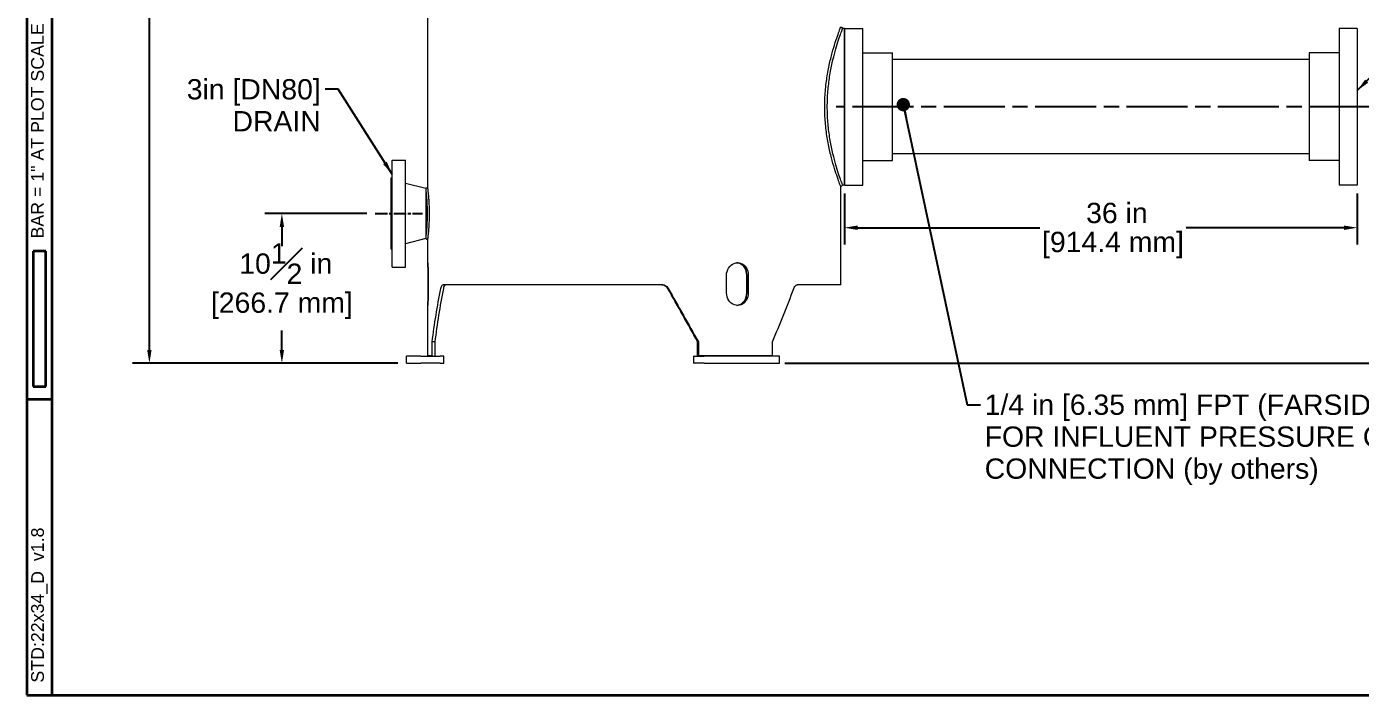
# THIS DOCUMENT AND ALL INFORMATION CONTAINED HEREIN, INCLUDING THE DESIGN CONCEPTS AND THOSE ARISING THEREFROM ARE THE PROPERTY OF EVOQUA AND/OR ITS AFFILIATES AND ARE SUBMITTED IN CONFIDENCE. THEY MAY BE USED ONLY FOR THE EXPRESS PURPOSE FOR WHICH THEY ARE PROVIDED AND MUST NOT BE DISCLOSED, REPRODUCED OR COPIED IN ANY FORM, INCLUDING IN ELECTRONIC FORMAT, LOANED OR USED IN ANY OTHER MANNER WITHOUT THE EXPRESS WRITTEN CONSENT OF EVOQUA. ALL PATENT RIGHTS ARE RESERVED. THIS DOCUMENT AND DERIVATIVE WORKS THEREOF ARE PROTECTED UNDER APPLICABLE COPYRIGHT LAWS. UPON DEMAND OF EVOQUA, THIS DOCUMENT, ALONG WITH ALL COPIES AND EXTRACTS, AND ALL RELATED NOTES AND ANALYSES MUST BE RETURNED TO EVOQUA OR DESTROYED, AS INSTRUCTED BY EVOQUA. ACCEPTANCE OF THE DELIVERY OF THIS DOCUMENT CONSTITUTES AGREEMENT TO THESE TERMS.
# Model space of a CAD drawing. Header units: inches. Extents: x 12 to 318, y 5 to 204.
# Drawn here: x 11.9 to 105.5, y 4.7 to 51.7 of the extents above; entities that cross this region are included whole.
import ezdxf

# ---------------------------------------------------------------- set-up
doc = ezdxf.new("R2010")
doc.units = ezdxf.units.IN
doc.header["$LTSCALE"] = 9.5
doc.header["$MEASUREMENT"] = 0
doc.linetypes.add('CHAIN', pattern=[0.7087, 0.4724, -0.0591, 0.1181, -0.0591])
doc.layers.get('0').update_dxf_attribs({"lineweight": 25})
for name, color, linetype, lineweight in [('Border', 7, 'Continuous', 35), ('Dimension', 7, 'Continuous', 25), ('Symbol (ANSI)', 7, 'Continuous', 25), ('Visible', 7, 'Continuous', 18)]:
    doc.layers.add(name, color=color, linetype=linetype, lineweight=lineweight)
doc.layers.add('Centerline', color=5, linetype='CHAIN', lineweight=25, true_color=0x0000ff)
doc.styles.add('MEMCOR Medium', font='arial.ttf')
doc.styles.add('Standard A-B-C', font='arial.ttf')
doc.styles.add('Standard D-E', font='arial.ttf')
doc.dimstyles.new('Default (ANSI)$7', dxfattribs={"dimscale": 9.5, "dimtxt": 0.15, "dimasz": 0.098425, "dimexe": 0.125, "dimexo": 0.0625, "dimgap": 0.031496, "dimtad": 0, "dimtih": 1, "dimtoh": 1, "dimdec": 4, "dimrnd": 1e-08, "dimzin": 3, "dimdsep": 46, "dimlunit": 5, "dimtxsty": 'MEMCOR Medium', "dimcen": 0.09, "dimdle": 0.393701, "dimclrd": 256, "dimclre": 256, "dimclrt": 256, "dimadec": 0, "dimazin": 1, "dimtfac": 0.8, "dimtofl": 0, "dimtmove": 0, "dimatfit": 3, "dimfxl": 1, "dimfrac": 1, "dimtolj": 1, "dimtzin": 4, "dimlwd": -1, "dimlwe": -1, "dimarcsym": 0})
doc.dimstyles.new('in [mm] D-E NeptuneBenson', dxfattribs={"dimscale": 9.5, "dimtxt": 0.15, "dimasz": 0.098425, "dimexe": 0.125, "dimexo": 0.063, "dimgap": 0.031496, "dimtad": 0, "dimtih": 1, "dimtoh": 1, "dimdec": 4, "dimrnd": 1e-08, "dimzin": 3, "dimdsep": 46, "dimlunit": 5, "dimtxsty": 'Standard D-E', "dimcen": 0.09, "dimdle": 0.393701, "dimclrd": 256, "dimclre": 256, "dimclrt": 256, "dimadec": 1, "dimazin": 1, "dimtfac": 1, "dimtofl": 0, "dimtmove": 0, "dimatfit": 3, "dimfxl": 1, "dimfrac": 1, "dimtolj": 1, "dimtzin": 4, "dimlwd": -1, "dimlwe": -1, "dimarcsym": 0})

# ---------------------------------------------------------------- blocks, each defined once
blk = doc.blocks.new('Borders 22x34_D')
at = {"layer": 'Border'}
for p, q in [((1.25, 21.5), (1.25, 0.5)), ((1.4375, 0.5), (1.4375, 21.3125)), ((1.3906, 3.7812), (1.2969, 3.7812)), ((1.2969, 3.7812), (1.2969, 2.7812)), ((1.3906, 2.7812), (1.3906, 3.7812)), ((1.2969, 2.7812), (1.3906, 2.7812)), ((1.25, 2.6875), (1.4375, 2.6875)), ((1.25, 0.5), (33.5, 0.5)), ((1.25, 0.5), (7.8115, 0.5))]:
    blk.add_line(p, q, dxfattribs=at)
at = {"layer": 'Border', "char_height": 0.094, "attachment_point": 4, "rotation": 90, "style": 'Standard A-B-C'}
for s, insert in [('\\fArial|b0|i0;\\H0.0940;BAR = 1" AT PLOT SCALE    Doc Group:   Doc Type: ', (1.3437, 3.875)), ('\\fArial|b0|i0;\\H0.0940;STD:22x34_D  v1.8', (1.3437, 0.5937))]:
    blk.add_mtext(s, dxfattribs=dict(at, insert=insert))
blk = doc.blocks.new('*D21')
at = {"layer": 'Defpoints', "color": 0, "transparency": 16777216}
for p in [(29.788, 38.559), (36.34, 38.559), (38.531, 28.059)]:
    blk.add_point(p, dxfattribs=at)
at = {"layer": 'Dimension', "transparency": 16777216}
for p, q in [((35.741, 38.559), (28.601, 38.559)), ((29.788, 37.624), (29.788, 36.264)), ((29.788, 28.994), (29.788, 30.355)), ((37.932, 28.059), (28.601, 28.059))]:
    blk.add_line(p, q, dxfattribs=at)
for points in [[(29.633, 37.624), (29.944, 37.624), (29.788, 38.559)], [(29.633, 28.994), (29.944, 28.994), (29.788, 28.059)]]:
    blk.add_solid(points, dxfattribs=at)
at = {"layer": 'Dimension', "transparency": 16777216, "char_height": 1.425, "attachment_point": 5, "style": 'Standard D-E'}
for s, insert in [('\\A1; 10{\\H1x;\\S1#2;} in', (29.788, 35.052)), ('\\A1;[266.7 mm]', (29.788, 32.097))]:
    blk.add_mtext(s, dxfattribs=dict(at, insert=insert))
blk = doc.blocks.new('*D22')
at = {"layer": 'Defpoints', "color": 0, "transparency": 16777216}
for p in [(106.186, 46.059), (112.557, 46.059), (64.486, 28.059)]:
    blk.add_point(p, dxfattribs=at)
at = {"layer": 'Dimension', "transparency": 16777216}
for p, q in [((106.785, 46.059), (113.745, 46.059)), ((112.557, 45.124), (112.557, 39.299)), ((112.557, 28.994), (112.557, 34.82)), ((65.085, 28.059), (113.745, 28.059))]:
    blk.add_line(p, q, dxfattribs=at)
for points in [[(112.402, 45.124), (112.713, 45.124), (112.557, 46.059)], [(112.402, 28.994), (112.713, 28.994), (112.557, 28.059)]]:
    blk.add_solid(points, dxfattribs=at)
at = {"layer": 'Dimension', "transparency": 16777216, "char_height": 1.425, "attachment_point": 5, "style": 'Standard D-E'}
for s, insert in [('\\A1; 18 in', (112.557, 38.086)), ('\\A1;[457.2 mm]', (112.557, 35.847))]:
    blk.add_mtext(s, dxfattribs=dict(at, insert=insert))
blk = doc.blocks.new('*D23')
at = {"layer": 'Defpoints', "color": 0, "transparency": 16777216}
for p in [(69.28, 40.559), (105.28, 40.559), (69.28, 37.569)]:
    blk.add_point(p, dxfattribs=at)
at = {"layer": 'Dimension', "transparency": 16777216}
for p, q in [((69.28, 39.961), (69.28, 36.382)), ((105.28, 39.961), (105.28, 36.382)), ((70.215, 37.569), (82.983, 37.569)), ((104.345, 37.569), (93.275, 37.569))]:
    blk.add_line(p, q, dxfattribs=at)
for points in [[(70.215, 37.725), (70.215, 37.413), (69.28, 37.569)], [(104.345, 37.725), (104.345, 37.413), (105.28, 37.569)]]:
    blk.add_solid(points, dxfattribs=at)
at = {"layer": 'Dimension', "transparency": 16777216, "char_height": 1.425, "attachment_point": 5, "style": 'Standard D-E'}
for s, insert in [('\\A1; 36 in', (88.129, 38.596)), ('\\A1;[914.4 mm]', (88.129, 36.357))]:
    blk.add_mtext(s, dxfattribs=dict(at, insert=insert))
blk = doc.blocks.new('*D25')
at = {"layer": 'Defpoints', "color": 0, "transparency": 16777216}
for p in [(20.489, 91.889), (38.125, 91.889), (38.531, 28.059)]:
    blk.add_point(p, dxfattribs=at)
at = {"layer": 'Dimension', "transparency": 16777216}
for p, q in [((37.526, 91.889), (19.301, 91.889)), ((20.489, 90.954), (20.489, 62.954)), ((20.489, 28.994), (20.489, 56.994)), ((37.932, 28.059), (19.301, 28.059))]:
    blk.add_line(p, q, dxfattribs=at)
for points in [[(20.333, 90.954), (20.644, 90.954), (20.489, 91.889)], [(20.333, 28.994), (20.644, 28.994), (20.489, 28.059)]]:
    blk.add_solid(points, dxfattribs=at)
at = {"layer": 'Dimension', "transparency": 16777216, "char_height": 1.425, "attachment_point": 5, "style": 'Standard D-E'}
for s, insert in [('\\A1; 63{\\H1x;\\S13#16;} in', (20.489, 61.742)), ('\\A1;[1621.3 mm]', (20.489, 58.762))]:
    blk.add_mtext(s, dxfattribs=dict(at, insert=insert))

msp = doc.modelspace()

# ---------------------------------------------------------------- linework, layer by layer
at = {"layer": 'Centerline', "linetype": 'CHAIN', "ltscale": 0.952448}
msp.add_line((106.186311, 46.059365), (68.687311, 46.059365), dxfattribs=at)
at = {"layer": 'Centerline', "linetype": 'CHAIN', "ltscale": 0.193749}
msp.add_line((36.339811, 38.559365), (39.654811, 38.559365), dxfattribs=at)
at = {"layer": 'Visible'}
for p, q in [((40.029811, 40.433942), (40.029811, 82.669365)), ((69.279811, 51.559365), (69.150838, 51.559365)), ((69.279811, 51.559365), (69.279811, 40.559365)), ((69.279811, 40.559365), (69.279811, 51.559365)), ((69.279811, 51.559365), (70.561061, 51.559365)), ((70.561061, 40.559365), (70.561061, 51.559365)), ((103.998561, 51.559365), (103.998561, 40.559365)), ((105.279811, 51.559365), (103.998561, 51.559365)), ((105.279811, 51.559365), (105.279811, 40.559365)), ((70.561061, 49.840615), (72.654811, 49.840615)), ((72.654811, 42.278115), (72.654811, 49.840615)), ((101.904811, 49.840615), (101.904811, 42.278115)), ((103.998561, 49.840615), (101.904811, 49.840615)), ((101.904811, 49.371865), (72.654811, 49.371865)), ((37.527311, 34.809365), (37.527311, 42.309365)), ((37.527311, 42.309365), (38.467311, 42.309365)), ((38.467311, 34.809365), (38.467311, 42.309365)), ((70.561061, 42.278115), (72.654811, 42.278115)), ((101.904811, 42.746865), (72.654811, 42.746865)), ((103.998561, 42.278115), (101.904811, 42.278115)), ((37.467311, 36.059365), (37.467311, 41.059365)), ((37.467311, 41.059365), (37.527311, 41.059365)), ((39.9052, 40.312782), (38.467311, 40.684365)), ((69.029811, 33.559365), (69.029811, 40.438448)), ((69.279811, 40.559365), (69.150838, 40.559365)), ((69.279811, 40.559365), (70.561061, 40.559365)), ((105.279811, 40.559365), (103.998561, 40.559365)), ((39.918422, 36.923534), (39.918422, 40.195196)), ((39.9052, 36.805948), (38.467311, 36.434365)), ((40.029811, 35.114365), (40.029811, 36.684787)), ((37.467311, 36.059365), (37.527311, 36.059365)), ((37.527311, 34.809365), (38.467311, 34.809365)), ((40.056517, 32.989365), (40.056517, 34.239365)), ((40.056575, 34.239365), (40.056575, 32.989365)), ((61.001637, 32.989365), (61.001637, 34.239365)), ((62.422106, 34.239365), (62.422106, 32.989365)), ((62.422831, 32.989365), (62.422831, 34.239365)), ((62.526233, 34.239365), (62.526233, 32.989365)), ((56.478852, 33.559365), (41.110964, 33.559365)), ((69.029811, 33.559365), (65.995148, 33.559365)), ((40.029811, 28.609365), (40.029811, 32.114365)), ((40.343153, 28.559365), (40.343153, 29.559365)), ((40.526601, 29.559365), (40.343153, 29.559365)), ((40.526601, 29.559365), (40.526601, 28.559365)), ((58.965445, 29.559365), (58.965445, 28.559365)), ((58.966271, 29.559365), (59.02439, 29.559365)), ((58.966271, 28.559365), (58.966271, 29.559365)), ((59.02439, 29.559365), (59.02439, 28.559365)), ((64.217072, 28.603532), (64.217072, 29.559365)), ((38.808155, 28.559365), (38.530687, 28.559365)), ((38.530687, 28.059365), (38.530687, 28.559365)), ((39.538688, 28.559365), (38.808155, 28.559365)), ((39.538688, 28.559365), (40.910687, 28.559365)), ((40.029811, 28.609365), (39.979811, 28.559365)), ((40.029811, 28.609365), (40.341373, 28.609365)), ((40.292448, 28.559365), (40.341373, 28.609365)), ((40.341373, 28.609365), (40.341373, 28.559365)), ((41.160687, 28.559365), (40.910687, 28.559365)), ((41.160687, 28.059365), (41.160687, 28.559365)), ((58.741296, 28.559365), (58.707803, 28.559365)), ((58.707803, 28.059365), (58.707803, 28.559365)), ((58.741296, 28.559365), (59.023659, 28.559365)), ((59.02439, 28.559365), (59.023659, 28.559365)), ((59.024865, 28.559365), (59.02439, 28.559365)), ((59.024865, 28.559365), (59.427296, 28.559365)), ((59.034881, 28.609365), (59.050416, 28.559365)), ((59.034881, 28.559365), (59.034881, 28.609365)), ((59.034881, 28.609365), (64.213177, 28.609365)), ((60.295057, 28.559365), (59.427296, 28.559365)), ((64.486219, 28.559365), (60.295057, 28.559365)), ((64.246568, 28.559365), (64.213177, 28.609365)), ((64.723929, 28.559365), (64.486219, 28.559365)), ((64.723929, 28.059365), (64.723929, 28.559365)), ((38.530687, 28.059365), (38.808155, 28.059365)), ((38.808155, 28.059365), (39.538688, 28.059365)), ((40.910687, 28.059365), (39.538688, 28.059365)), ((40.910687, 28.059365), (41.160687, 28.059365)), ((58.707803, 28.059365), (58.741296, 28.059365)), ((59.427296, 28.059365), (58.741296, 28.059365)), ((59.427296, 28.059365), (60.295057, 28.059365)), ((60.295057, 28.059365), (64.486219, 28.059365)), ((64.486219, 28.059365), (64.723929, 28.059365))]:
    msp.add_line(p, q, dxfattribs=at)
for points, knots in [([(67.99896, 47.721502), (68.019878, 47.890555), (68.043565, 48.057428), (68.124799, 48.566314), (68.190603, 48.89664), (68.330213, 49.506679), (68.403878, 49.786396), (68.544936, 50.281292), (68.617445, 50.514011), (68.75289, 50.925412), (68.815709, 51.104127), (68.919937, 51.392137), (68.961354, 51.501661), (69.016308, 51.645755), (69.029811, 51.680282), (69.029811, 51.680282)], [-82.889839902, -82.889839902, -82.889839902, -82.889839902, -81.603518016, -81.603518016, -78.882118746, -78.882118746, -76.160719477, -76.160719477, -73.441723961, -73.441723961, -70.722728446, -70.722728446, -68.003732931, -68.003732931, -65.284737416, -65.284737416, -65.284737416, -65.284737416]), ([(68.171973, 47.666891), (68.192253, 47.838529), (68.215372, 48.00794), (68.293069, 48.51181), (68.355315, 48.835135), (68.487469, 49.432283), (68.557246, 49.70611), (68.690934, 50.190606), (68.759683, 50.418405), (68.888137, 50.821036), (68.94773, 50.995897), (69.046609, 51.277639), (69.085902, 51.384742), (69.138033, 51.525626), (69.150838, 51.559365), (69.150838, 51.559365)], [4.017791841, 4.017791841, 4.017791841, 4.017791841, 5.321587972, 5.321587972, 7.982381958, 7.982381958, 10.643175944, 10.643175944, 13.301904932, 13.301904932, 15.96063392, 15.96063392, 18.619362908, 18.619362908, 21.278091896, 21.278091896, 21.278091896, 21.278091896]), ([(67.89601, 46.059365), (67.89601, 46.416504), (67.910728, 46.78446), (67.955989, 47.341435), (67.975744, 47.532829), (67.99896, 47.721502)], [0, 0, 0, 0, 2.721399269, 2.721399269, 4.156476653, 4.156476653, 4.156476653, 4.156476653]), ([(68.07693, 46.059365), (68.07693, 46.40855), (68.09081, 46.768406), (68.133057, 47.307065), (68.150975, 47.488185), (68.171973, 47.666891)], [85.112367586, 85.112367586, 85.112367586, 85.112367586, 87.773161572, 87.773161572, 89.130159427, 89.130159427, 89.130159427, 89.130159427]), ([(69.029811, 40.438448), (69.029811, 40.438448), (69.016308, 40.472974), (68.961354, 40.617068), (68.919937, 40.726592), (68.815709, 41.014603), (68.75289, 41.193317), (68.617445, 41.604719), (68.544936, 41.837437), (68.403878, 42.332334), (68.330213, 42.61205), (68.190603, 43.222089), (68.124799, 43.552415), (68.014476, 44.243522), (67.969996, 44.604925), (67.910728, 45.334269), (67.89601, 45.702226), (67.89601, 46.059365)], [-21.761579139, -21.761579139, -21.761579139, -21.761579139, -19.042583623, -19.042583623, -16.323588108, -16.323588108, -13.604592593, -13.604592593, -10.885597078, -10.885597078, -8.164197808, -8.164197808, -5.442798539, -5.442798539, -2.721399269, -2.721399269, 0, 0, 0, 0]), ([(69.150838, 40.559365), (69.150838, 40.559365), (69.138033, 40.593104), (69.085902, 40.733987), (69.046609, 40.841091), (68.94773, 41.122832), (68.888137, 41.297693), (68.759683, 41.700324), (68.690934, 41.928124), (68.557246, 42.412619), (68.487469, 42.686446), (68.355315, 43.283595), (68.293069, 43.606919), (68.188778, 44.283254), (68.146766, 44.636867), (68.09081, 45.350323), (68.07693, 45.710179), (68.07693, 46.059365)], [63.834275689, 63.834275689, 63.834275689, 63.834275689, 66.493004678, 66.493004678, 69.151733666, 69.151733666, 71.810462654, 71.810462654, 74.469191642, 74.469191642, 77.129985628, 77.129985628, 79.790779614, 79.790779614, 82.4515736, 82.4515736, 85.112367586, 85.112367586, 85.112367586, 85.112367586]), ([(39.918422, 40.195196), (39.914454, 40.231734), (39.911262, 40.259973), (39.906463, 40.302025), (39.9052, 40.312782), (39.9052, 40.312782)], [-21.555040944, -21.555040944, -21.555040944, -21.555040944, -20.834811729, -20.834811729, -20.000025539, -20.000025539, -20.000025539, -20.000025539]), ([(40.044896, 40.31344), (40.04043, 40.350348), (40.036825, 40.378997), (40.031285, 40.422653), (40.029811, 40.433942), (40.029811, 40.433942)], [19.898447157, 19.898447157, 19.898447157, 19.898447157, 20.650847634, 20.650847634, 21.548706092, 21.548706092, 21.548706092, 21.548706092]), ([(40.044896, 36.80529), (40.045762, 36.812435), (40.046658, 36.819881), (40.053306, 36.87548), (40.060198, 36.935046), (40.074998, 37.072649), (40.082892, 37.150696), (40.098157, 37.316982), (40.106064, 37.410925), (40.120911, 37.615528), (40.127837, 37.726184), (40.139348, 37.957073), (40.143932, 38.077493), (40.150008, 38.319722), (40.151495, 38.441534), (40.151495, 38.677195), (40.150008, 38.799007), (40.143932, 39.041237), (40.139348, 39.161656), (40.127837, 39.392545), (40.120911, 39.503201), (40.106064, 39.707805), (40.098157, 39.801747), (40.082892, 39.968034), (40.074998, 40.04608), (40.060198, 40.183683), (40.053306, 40.243249), (40.046658, 40.298848), (40.045762, 40.306294), (40.044896, 40.31344)], [8.833161022, 8.833161022, 8.833161022, 8.833161022, 8.978618947, 8.978618947, 9.876477405, 9.876477405, 10.774335864, 10.774335864, 11.672202913, 11.672202913, 12.570069963, 12.570069963, 13.467937012, 13.467937012, 14.365804062, 14.365804062, 15.263671111, 15.263671111, 16.161538161, 16.161538161, 17.05940521, 17.05940521, 17.95727226, 17.95727226, 18.855130718, 18.855130718, 19.752989176, 19.752989176, 19.898447157, 19.898447157, 19.898447157, 19.898447157]), ([(39.918422, 36.923534), (39.91911, 36.929682), (39.919821, 36.936071), (39.925497, 36.987362), (39.931451, 37.042969), (39.944235, 37.171434), (39.951054, 37.2443), (39.964238, 37.399556), (39.971066, 37.487266), (39.983885, 37.678291), (39.989863, 37.781601), (39.999799, 37.997151), (40.003755, 38.109566), (40.008998, 38.335681), (40.010281, 38.449384), (40.010281, 38.669345), (40.008998, 38.783048), (40.003755, 39.009164), (39.999799, 39.121578), (39.989863, 39.337128), (39.983885, 39.440438), (39.971066, 39.631463), (39.964238, 39.719173), (39.951054, 39.874429), (39.944235, 39.947296), (39.931451, 40.075761), (39.925497, 40.131368), (39.919821, 40.182658), (39.91911, 40.189047), (39.918422, 40.195196)], [-18.561389717, -18.561389717, -18.561389717, -18.561389717, -18.437078693, -18.437078693, -17.599032865, -17.599032865, -16.760987036, -16.760987036, -15.922935335, -15.922935335, -15.084883635, -15.084883635, -14.246831934, -14.246831934, -13.408780233, -13.408780233, -12.570728533, -12.570728533, -11.732676832, -11.732676832, -10.894625131, -10.894625131, -10.05657343, -10.05657343, -9.218527602, -9.218527602, -8.380481773, -8.380481773, -8.25617075, -8.25617075, -8.25617075, -8.25617075]), ([(39.9052, 36.805948), (39.9052, 36.805948), (39.906474, 36.81679), (39.91129, 36.859004), (39.914471, 36.887154), (39.918422, 36.923534)], [-6.666689871, -6.666689871, -6.666689871, -6.666689871, -5.828584372, -5.828584372, -5.111283927, -5.111283927, -5.111283927, -5.111283927]), ([(40.029811, 36.684787), (40.029811, 36.684787), (40.031285, 36.696076), (40.036825, 36.739732), (40.04043, 36.768381), (40.044896, 36.80529)], [7.182902031, 7.182902031, 7.182902031, 7.182902031, 8.080760489, 8.080760489, 8.833161022, 8.833161022, 8.833161022, 8.833161022]), ([(40.056517, 34.239365), (40.056517, 34.418044), (40.052817, 34.596311), (40.047684, 34.742497), (40.042387, 34.893367), (40.035956, 35.009251), (40.032543, 35.068297), (40.029238, 35.125476), (40.028989, 35.129177), (40.031952, 35.078744), (40.03506, 35.025841), (40.041485, 34.913479), (40.046979, 34.763482), (40.052473, 34.613484), (40.056575, 34.426685), (40.056575, 34.239365)], [0, 0, 0, 0, 0.61261454, 0.61261454, 0.61261454, 1.244859069, 1.244859069, 1.244859069, 1.857111889, 1.857111889, 1.857111889, 2.499352271, 2.499352271, 2.499352271, 3.141592654, 3.141592654, 3.141592654, 3.141592654]), ([(61.001637, 34.239365), (61.001637, 34.418044), (61.052533, 34.596311), (61.144554, 34.742497), (61.239523, 34.893367), (61.377739, 35.009251), (61.531708, 35.068297), (61.680808, 35.125476), (61.84381, 35.129177), (61.991642, 35.078744), (62.146714, 35.025841), (62.284326, 34.913479), (62.379278, 34.763482), (62.474229, 34.613484), (62.526233, 34.426685), (62.526233, 34.239365)], [0, 0, 0, 0, 0.61261454, 0.61261454, 0.61261454, 1.244859069, 1.244859069, 1.244859069, 1.857111889, 1.857111889, 1.857111889, 2.499352271, 2.499352271, 2.499352271, 3.141592654, 3.141592654, 3.141592654, 3.141592654]), ([(61.729673, 35.112388), (61.786005, 35.108368), (61.84173, 35.097047), (61.895418, 35.078394), (62.048251, 35.025296), (62.183821, 34.912898), (62.277355, 34.762987), (62.370889, 34.613075), (62.422106, 34.426479), (62.422106, 34.239365)], [1.633164312, 1.633164312, 1.633164312, 1.633164312, 1.858524886, 1.858524886, 1.858524886, 2.50005877, 2.50005877, 2.50005877, 3.141592654, 3.141592654, 3.141592654, 3.141592654]), ([(62.422831, 34.239365), (62.422831, 34.418542), (62.375979, 34.597302), (62.289765, 34.74372), (62.201096, 34.894307), (62.07096, 35.009873), (61.922386, 35.068655), (61.860591, 35.093104), (61.795724, 35.107696), (61.73004, 35.112385)], [-3.141592654, -3.141592654, -3.141592654, -3.141592654, -2.527269078, -2.527269078, -2.527269078, -1.895451809, -1.895451809, -1.895451809, -1.632667888, -1.632667888, -1.632667888, -1.632667888]), ([(40.056575, 32.989365), (40.056575, 32.810685), (40.052872, 32.632418), (40.047732, 32.486232), (40.042428, 32.335362), (40.035987, 32.219478), (40.032562, 32.160433), (40.029245, 32.103254), (40.028984, 32.099552), (40.031935, 32.149985), (40.035031, 32.202888), (40.041446, 32.31525), (40.046932, 32.465248), (40.052418, 32.615245), (40.056517, 32.802045), (40.056517, 32.989365)], [0, 0, 0, 0, 0.61261454, 0.61261454, 0.61261454, 1.244859069, 1.244859069, 1.244859069, 1.857111889, 1.857111889, 1.857111889, 2.499352271, 2.499352271, 2.499352271, 3.141592654, 3.141592654, 3.141592654, 3.141592654]), ([(40.951919, 33.309365), (40.972769, 33.411612), (41.007219, 33.4917), (41.048485, 33.530941), (41.068221, 33.549708), (41.08943, 33.559365), (41.110964, 33.559365)], [0.523598776, 0.523598776, 0.523598776, 0.523598776, 1.231988779, 1.231988779, 1.231988779, 1.570796327, 1.570796327, 1.570796327, 1.570796327]), ([(41.284484, 33.559365), (41.240005, 33.559365), (41.197228, 33.515809), (41.165339, 33.438878), (41.150126, 33.402178), (41.137321, 33.358182), (41.127495, 33.309365)], [-1.570796327, -1.570796327, -1.570796327, -1.570796327, -0.861817447, -0.861817447, -0.861817447, -0.523598776, -0.523598776, -0.523598776, -0.523598776]), ([(56.452788, 33.559365), (56.569114, 33.559365), (56.684736, 33.515809), (56.772738, 33.438878), (56.814719, 33.402178), (56.850514, 33.358182), (56.878135, 33.309365)], [-1.570796327, -1.570796327, -1.570796327, -1.570796327, -0.861817447, -0.861817447, -0.861817447, -0.523598776, -0.523598776, -0.523598776, -0.523598776]), ([(56.878992, 33.309365), (56.821093, 33.411697), (56.726397, 33.491831), (56.61684, 33.531038), (56.564576, 33.549742), (56.509142, 33.559365), (56.453649, 33.559365)], [0, 0, 0, 0, 0.70897888, 0.70897888, 0.70897888, 1.047197551, 1.047197551, 1.047197551, 1.047197551]), ([(56.478852, 33.559365), (56.596603, 33.559365), (56.713644, 33.515884), (56.802768, 33.43907), (56.845395, 33.402331), (56.881736, 33.358267), (56.909768, 33.309365)], [-1.047197551, -1.047197551, -1.047197551, -1.047197551, -0.338807547, -0.338807547, -0.338807547, 0, 0, 0, 0]), ([(62.526233, 32.989365), (62.526233, 32.810685), (62.479037, 32.632418), (62.392151, 32.486232), (62.302481, 32.335362), (62.170698, 32.219478), (62.020148, 32.160433), (61.874358, 32.103254), (61.71161, 32.099552), (61.560822, 32.149985), (61.402649, 32.202888), (61.258619, 32.31525), (61.15818, 32.465248), (61.05774, 32.615245), (61.001637, 32.802045), (61.001637, 32.989365)], [0, 0, 0, 0, 0.61261454, 0.61261454, 0.61261454, 1.244859069, 1.244859069, 1.244859069, 1.857111889, 1.857111889, 1.857111889, 2.499352271, 2.499352271, 2.499352271, 3.141592654, 3.141592654, 3.141592654, 3.141592654]), ([(62.422106, 32.989365), (62.422106, 32.810187), (62.375252, 32.631427), (62.289034, 32.48501), (62.200362, 32.334423), (62.070222, 32.218856), (61.921642, 32.160074), (61.859962, 32.135672), (61.79522, 32.121088), (61.729661, 32.116371)], [0, 0, 0, 0, 0.614323575, 0.614323575, 0.614323575, 1.246140845, 1.246140845, 1.246140845, 1.508428341, 1.508428341, 1.508428341, 1.508428341]), ([(61.730052, 32.116315), (61.786508, 32.120312), (61.842359, 32.131641), (61.896163, 32.150335), (62.04899, 32.203433), (62.184555, 32.315831), (62.278085, 32.465743), (62.371616, 32.615655), (62.422831, 32.802251), (62.422831, 32.989365)], [-1.508924766, -1.508924766, -1.508924766, -1.508924766, -1.283067767, -1.283067767, -1.283067767, -0.641533884, -0.641533884, -0.641533884, 0, 0, 0, 0]), ([(65.723209, 33.309365), (65.760977, 33.411612), (65.822367, 33.4917), (65.891995, 33.530941), (65.925297, 33.549708), (65.960356, 33.559365), (65.995148, 33.559365)], [0.523598776, 0.523598776, 0.523598776, 0.523598776, 1.231988779, 1.231988779, 1.231988779, 1.570796327, 1.570796327, 1.570796327, 1.570796327])]:
    msp.add_open_spline(points, degree=3, knots=knots, dxfattribs=at)
for points in [[(69.029811, 51.680282), (69.070148, 51.639972), (69.1105, 51.599675), (69.150838, 51.559365)], [(39.9052, 40.312782), (39.946733, 40.353172), (39.988277, 40.393552), (40.029811, 40.433942)], [(69.150838, 40.559365), (69.1105, 40.519054), (69.070148, 40.478758), (69.029811, 40.438448)], [(40.029811, 36.684787), (39.988277, 36.725178), (39.946733, 36.765558), (39.9052, 36.805948)], [(40.343153, 29.559365), (40.49334, 30.809365), (40.697026, 32.059365), (40.951919, 33.309365)], [(41.127495, 33.309365), (40.875898, 32.059365), (40.674846, 30.809365), (40.526601, 29.559365)], [(56.878135, 33.309365), (57.585387, 32.059365), (58.283777, 30.809365), (58.965445, 29.559365)], [(58.966271, 29.559365), (58.284616, 30.809365), (57.586237, 32.059365), (56.878992, 33.309365)], [(56.909768, 33.309365), (57.626277, 32.059365), (58.333806, 30.809365), (59.02439, 29.559365)], [(64.217072, 29.559365), (64.757545, 30.809365), (65.261481, 32.059365), (65.723209, 33.309365)]]:
    msp.add_open_spline(points, degree=3, dxfattribs=at)

# ---------------------------------------------------------------- block references
at = {"xscale": 9.5, "yscale": 9.5, "zscale": 9.5}
msp.add_blockref('Borders 22x34_D', (0, 0), dxfattribs=at)

# ---------------------------------------------------------------- texts
at = {"layer": 'Symbol (ANSI)', "char_height": 1.42500005, "line_spacing_factor": 0.944221, "style": 'MEMCOR Medium'}
for s, insert, width, attachment_point in [('\\fArial|b0|i0;3in [DN80]\\P\\fArial|b0|i0;DRAIN', (32.517855, 47.999162), 9.40369734, 3), ('\\fArial|b0|i0;1/4 in [6.35 mm] FPT (FARSIDE) \\P\\fArial|b0|i0;FOR INFLUENT PRESSURE GAUGE \\P\\fArial|b0|i0;CONNECTION (by others)', (79.123673, 25.860979), 34.29775445, 1)]:
    msp.add_mtext(s, dxfattribs=dict(at, insert=insert, width=width, attachment_point=attachment_point))

# ---------------------------------------------------------------- dimensions: what is measured, and where the dimension line sits
at = {"layer": 'Dimension'}
for base, p1, p2, angle, text, override, picture, middle in [((20.488659, 91.889365), (38.530687, 28.059365), (38.124811, 91.889365), 90, ' <> in\\X[1621.3 mm]', {"dimgap": 0.031496, "dimdec": 4, "dimpost": '', "dimtol": 0, "dimlim": 0, "dimtp": 0, "dimtm": 0, "dimtdec": 2, "dimatfit": 1}, '*D25', (20.488659, 59.974365)), ((112.557431, 46.059365), (64.486219, 28.059365), (106.186311, 46.059365), 90, ' <> in\\X[457.2 mm]', {"dimgap": 0.031496, "dimdec": 4, "dimpost": '', "dimtol": 0, "dimlim": 0, "dimtp": 0, "dimtm": 0, "dimtdec": 2, "dimatfit": 1}, '*D22', (112.557431, 37.059365)), ((69.279811, 37.569207), (105.279811, 40.559365), (69.279811, 40.559365), 180, ' <> in\\X[914.4 mm]', {"dimgap": 0.031496, "dimtih": 0, "dimtoh": 0, "dimdec": 4, "dimpost": '', "dimtol": 0, "dimlim": 0, "dimtp": 0, "dimtm": 0, "dimtdec": 2, "dimatfit": 1}, '*D23', (88.129148, 37.569207)), ((29.78835, 38.559365), (38.530687, 28.059365), (36.339811, 38.559365), 90, ' <> in\\X[266.7 mm]', {"dimgap": 0.031496, "dimdec": 4, "dimpost": '', "dimtol": 0, "dimlim": 0, "dimtp": 0, "dimtm": 0, "dimtdec": 2, "dimatfit": 1}, '*D21', (29.78835, 33.309365))]:
    dim = msp.add_linear_dim(base=base, p1=p1, p2=p2, angle=angle, text=text, dimstyle='in [mm] D-E NeptuneBenson', override=override, dxfattribs=at)
    dim.commit()
    dim.dimension.update_dxf_attribs({"geometry": picture, "text_midpoint": middle, "dimtype": 160})

# ---------------------------------------------------------------- leaders
at = {"layer": 'Symbol (ANSI)', "annotation_type": 0, "has_hookline": 1}
for points, override, hookline_direction, text_width in [([(105.279811, 47.194191), (111.20151, 53.192858), (102.580036, 58.142559), (101.644997, 58.142559)], {"dimtad": 0}, 1, 26.167122), ([(37.527311, 41.329917), (33.752107, 47.286662), (32.817067, 47.286662)], {"dimtad": 0}, 1, 9.192514), ([(73.410742, 46.207574), (77.889422, 25.148479), (78.824461, 25.148479)], {"dimasz": 0.098425, "dimtad": 0, "dimldrblk": 'Dot'}, 0, 33.466116)]:
    msp.add_leader(points, dimstyle='Default (ANSI)$7', override=override, dxfattribs=dict(at, hookline_direction=hookline_direction, text_width=text_width))

doc.saveas('drawing.dxf')
